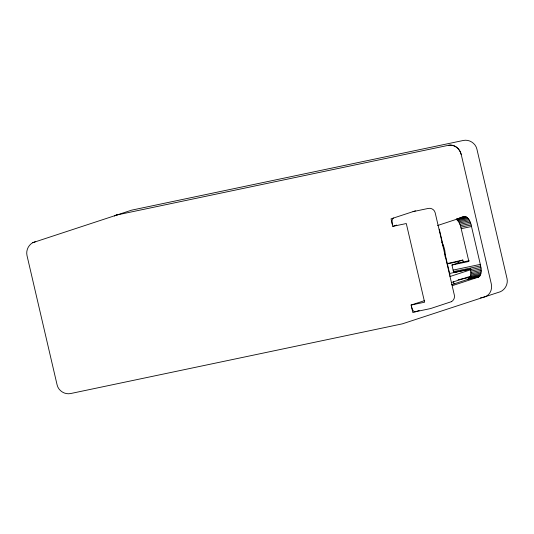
<?xml version="1.0" encoding="UTF-8"?>
<svg xmlns="http://www.w3.org/2000/svg" width="534" height="534" viewBox="0 0 534 534"><rect width="100%" height="100%" fill="white"/><g stroke="black" fill="none" stroke-linecap="round" stroke-linejoin="round"><path stroke-width="0.8" d="M451.45 284.735L467.777 279.389C471.662 277.88 470.961 272.393 470.587 269.036L453.68 272.587L451.964 265.024L457.945 263.068L469.212 260.699M452.391 285.637L478.05 277.233C482.602 275.077 481.147 268.375 480.32 264.383L471.509 226.509C470.734 221.87 467.637 214.074 461.516 217.271M32.834 242.65C28.322 245.073 25.866 250.533 26.994 255.519L57.098 384.88C58.44 390.888 64.961 394.946 70.942 393.478L402.316 323.858L498.396 292.378C504.456 291.057 508.421 284.462 507.006 278.481L476.902 149.119C475.56 143.112 469.039 139.054 463.058 140.522L131.684 210.142L32.834 242.65L35.604 241.622M451.33 301.703C453.666 300.562 454.935 297.752 454.367 295.222L435.17 212.739C434.496 209.728 431.238 207.699 428.248 208.434L413.029 211.631A5.781 2.557 78.1 0 1 413.71 211.618M464.68 216.604L437.573 225.522M451.45 301.663L430.517 308.579L415.298 311.776A5.781 2.557 78.1 0 1 412.528 309.653L411.547 306.95M415.472 210.83L391.042 218.84L392.797 226.369L406.294 223.532L424.603 302.211L411.107 305.048L412.855 312.577L419.21 310.494M392.797 226.369L396.735 225.074M447.205 263.582L462.824 260.051L463.392 262.474M447.599 263.823L457.938 261.653L462.824 260.051M453.68 272.587L456.69 271.606M449.908 276.552L470.341 269.857M451.303 282.553L470.948 276.111M411.107 305.048L424.503 300.655M114.503 215.876A11.561 10.353 71.9 0 1 117.039 214.942L448.447 145.308A11.561 10.353 71.9 0 1 461.209 154.426L491.273 283.794A11.561 10.353 71.9 0 1 483.744 297.178L480.48 297.859M459.841 217.745L465.374 216.584M456.617 218.773L466.102 216.784M466.843 217.204L456.57 219.361L458.733 221.824L460.475 225.682L468.872 261.473L451.964 265.024M457.311 219.988L467.584 217.832M458.038 220.816L468.311 218.66M458.733 221.824L468.999 219.668M459.374 222.985L469.646 220.829M459.961 224.28L470.234 222.124M460.475 225.682L470.748 223.526M460.902 227.157L471.175 224.994M461.236 228.665L471.509 226.509M453.139 270.091L480.32 264.383M453.506 271.599L480.687 265.885M449.728 273.448L470.921 268.996M470.681 269.577L480.954 267.414M470.841 271.092L481.114 268.929M470.901 272.56L481.167 270.398M470.848 273.949L481.114 271.793M470.681 275.237L480.954 273.081M470.414 276.385L480.687 274.229M458.132 279.769L470.207 277.233M470.047 277.38L480.32 275.224M469.593 278.194L479.859 276.031M469.052 278.801L479.325 276.645M467.777 279.389L478.718 277.046M457.938 261.653L458.312 263.269M453.486 281.592L454.047 284.001M439.295 229.199L443.627 247.809M445.136 254.284L450.029 275.317M392.35 224.46A5.781 2.557 78.1 0 1 393.485 218.039M448.406 145.321A11.561 10.353 71.9 0 1 461.169 154.439M114.536 215.863A11.561 10.353 71.9 0 1 117.073 214.928M441.758 242.316A12.329 5.46 78.1 0 1 445.156 256.927"/></g></svg>
